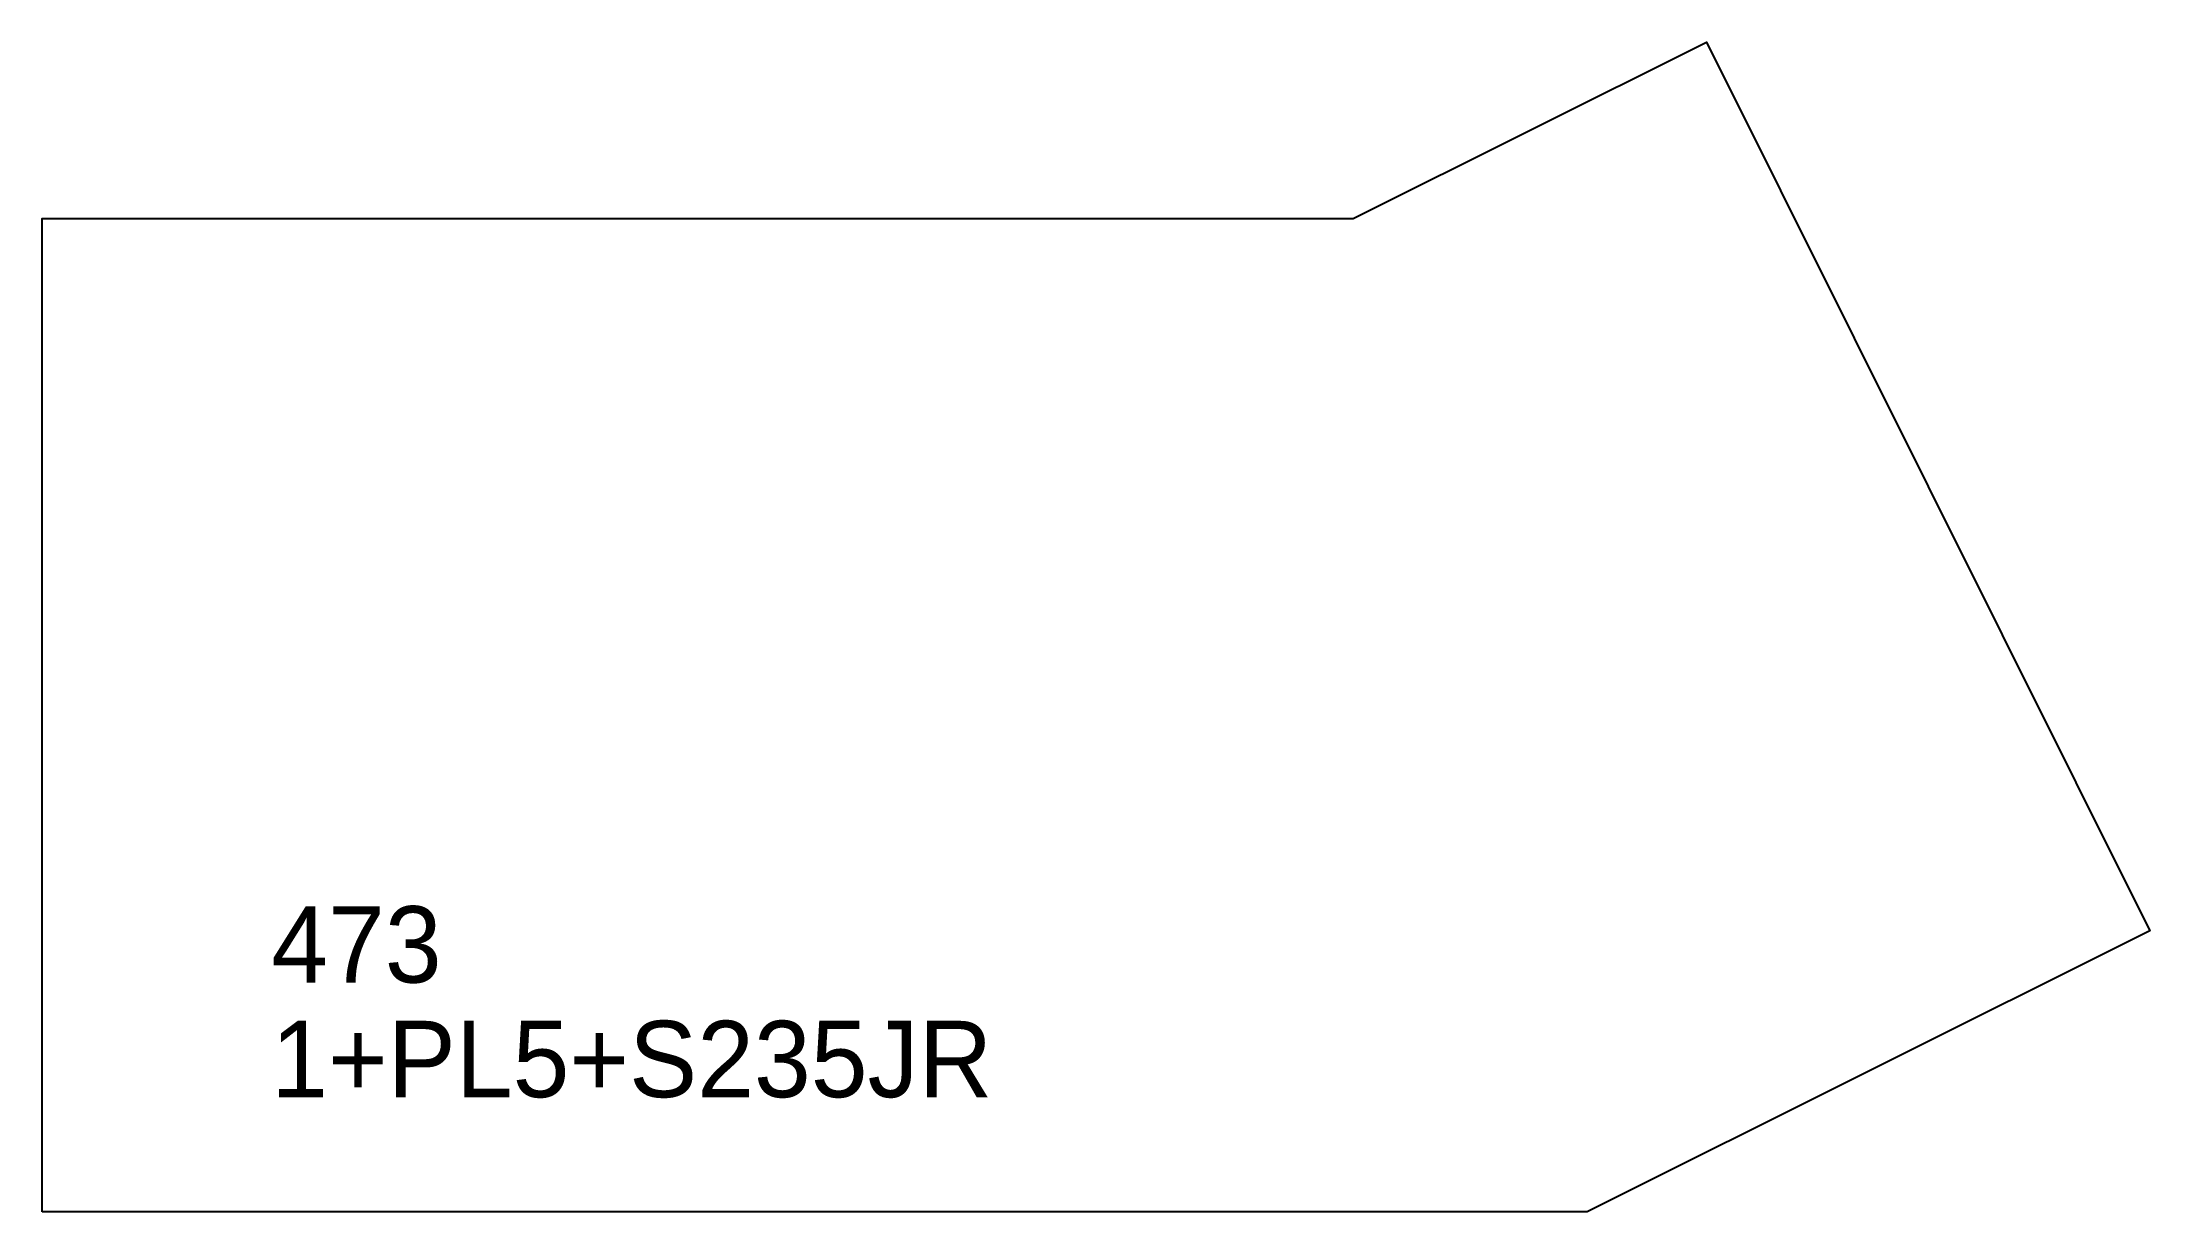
# Model space of a CAD drawing. Extents: x 0 to 276, y 0 to 153.
import ezdxf

# ---------------------------------------------------------------- set-up
doc = ezdxf.new("R2010")
doc.units = 0
for name, color, linetype in [('CUT', 7, 'CONTINUOUS'), ('SCRIBE', 3, 'CONTINUOUS'), ('TEXT', 7, 'CONTINUOUS')]:
    doc.layers.add(name, color=color, linetype=linetype)

msp = doc.modelspace()

# ---------------------------------------------------------------- linework, layer by layer
at = {"layer": 'CUT', "color": 7, "linetype": 'CONTINUOUS'}
msp.add_lwpolyline([(0, 0), (0, 130), (171.68, 130), (217.93, 153.08), (275.98, 36.76), (202.32, 0)], close=True, dxfattribs=at)

# ---------------------------------------------------------------- texts
at = {"layer": 'SCRIBE', "color": 3}
msp.add_text('473', height=10, dxfattribs=at).set_placement((30, 30))
at = {"layer": 'TEXT', "color": 7}
msp.add_text('1+PL5+S235JR', height=10, dxfattribs=at).set_placement((30, 15))

doc.saveas('drawing.dxf')
